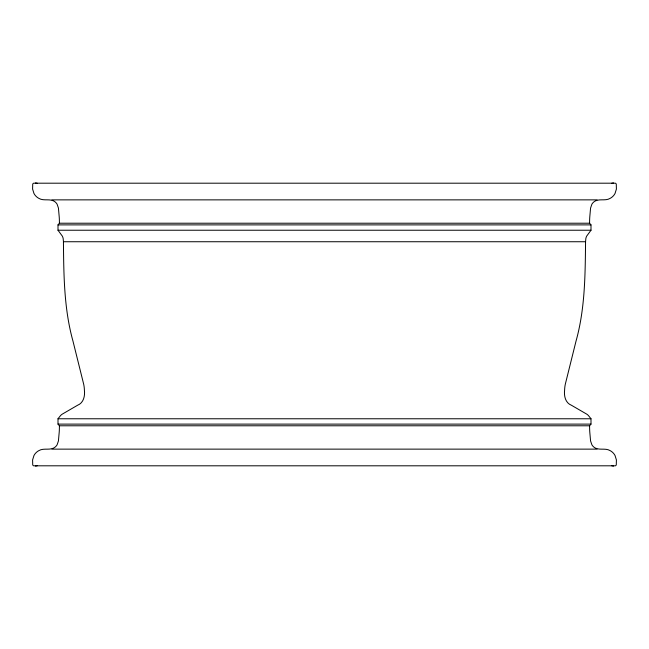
<?xml version="1.0" encoding="UTF-8"?>
<svg xmlns="http://www.w3.org/2000/svg" width="649" height="649" viewBox="0 0 649 649"><rect width="100%" height="100%" fill="white"/><g stroke="black" fill="none" stroke-linecap="round" stroke-linejoin="round"><path stroke-width="0.97" d="M59.408 425.785L59.4 427.667A69.686 69.686 0 0 1 59.197 432.315L58.426 440.955L57.088 444.849A8.778 8.778 0 0 1 53.526 448.118C48.87 450.309 43.321 447.875 38.802 450.666A11.804 11.804 0 0 0 33.983 455.476L32.596 459.93L32.726 464.927A2.044 2.044 0 0 0 33.602 465.804L615.398 465.804A2.044 2.044 0 0 0 616.274 464.927L616.404 459.93L615.017 455.476A11.804 11.804 0 0 0 610.198 450.666C605.679 447.875 600.13 450.309 595.474 448.118A8.778 8.778 0 0 1 591.912 444.849L590.574 440.955L589.803 432.315A69.686 69.686 0 0 1 589.6 427.667L589.592 425.785L590.996 424.113L590.996 418.767L588.538 415.685A10.141 10.141 0 0 0 586.793 414.176L571.534 405.317C565.295 402.891 563.9 395.947 564.614 390A33.204 33.204 0 0 1 565.328 384.127L576.028 341.106C585.065 308.786 585.195 275.022 585.56 241.736L585.844 238.508A10.011 10.011 0 0 1 586.688 236.106L590.996 230.233L590.996 224.887L589.592 223.215L589.6 221.333A69.686 69.686 0 0 1 589.803 216.685L590.574 208.045L591.912 204.151A8.778 8.778 0 0 1 595.474 200.882C600.13 198.691 605.679 201.125 610.198 198.334A11.804 11.804 0 0 0 615.017 193.524L616.404 189.07L616.274 184.073A2.044 2.044 0 0 0 615.398 183.196L33.602 183.196A2.044 2.044 0 0 0 32.726 184.073L32.596 189.07L33.983 193.524A11.804 11.804 0 0 0 38.802 198.334C43.321 201.125 48.87 198.691 53.526 200.882A8.778 8.778 0 0 1 57.088 204.151L58.426 208.045L59.197 216.685A69.686 69.686 0 0 1 59.4 221.333L59.408 223.215L58.004 224.887L58.004 230.233L62.312 236.106A10.011 10.011 0 0 1 63.156 238.508L63.432 241.282C63.756 274.705 63.926 308.648 72.972 341.106L83.664 384.127A33.204 33.204 0 0 1 84.394 390C85.092 395.947 83.705 402.891 77.466 405.317L62.207 414.176A10.141 10.141 0 0 0 60.462 415.685L58.004 418.767L58.004 424.113L59.408 425.785L589.592 425.785M37.447 465.674L35.508 466.079M611.553 183.326L613.492 182.921M51.961 199.868L597.039 199.868M59.408 223.215L589.592 223.215M58.004 224.887L590.996 224.887M58.004 230.233L590.996 230.233M63.44 241.736L585.56 241.736M58.004 418.767L590.996 418.767M58.004 424.113L590.996 424.113M51.961 449.132L597.039 449.132M35.508 182.921L37.447 183.326M613.492 466.079L611.553 465.674"/></g></svg>
